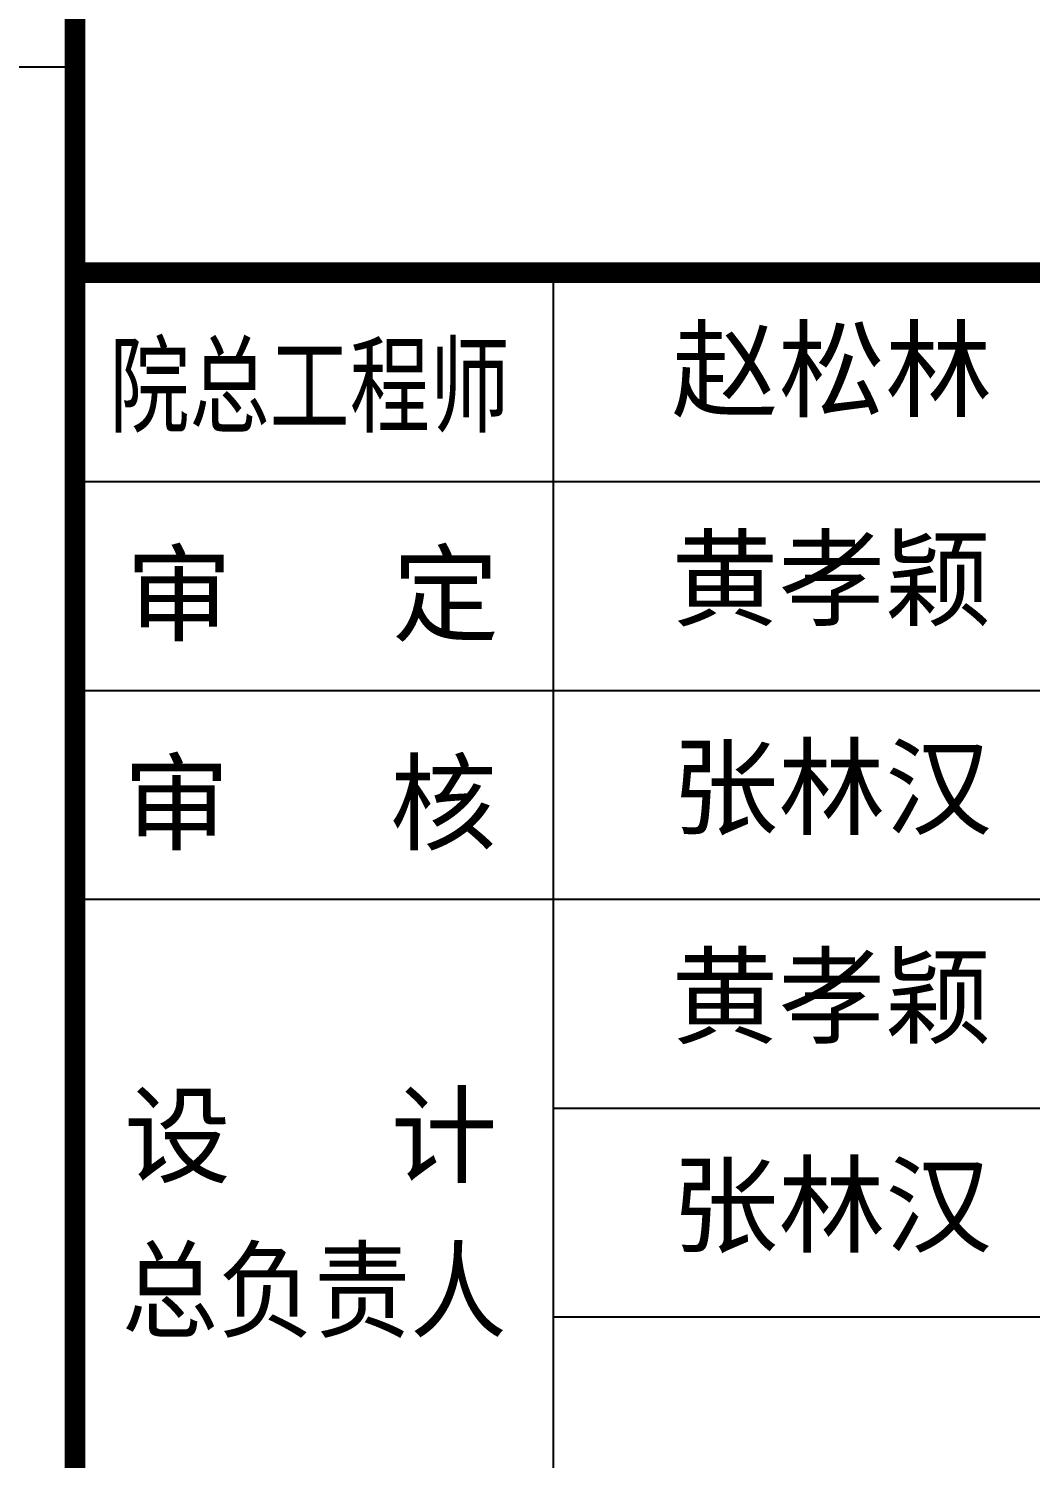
# Model space of a CAD drawing. Header units: millimetres. Extents: x 434053 to 1059003, y -2417481 to 936527.
# Drawn here: x 629011 to 632850, y -2050295 to -2044818 of the extents above; entities that cross this region are included whole.
import ezdxf
from ezdxf.enums import TextEntityAlignment as Align

# ---------------------------------------------------------------- set-up
doc = ezdxf.new("R2010")
doc.units = ezdxf.units.MM
doc.header["$LTSCALE"] = 1000
doc.header["$MEASUREMENT"] = 0
for name, color, linetype in [('TITEXT', 7, 'Continuous'), ('TITLIN', 7, 'Continuous'), ('图框层', 3, 'Continuous')]:
    doc.layers.add(name, color=color, linetype=linetype)
doc.styles.add('TITXV', font='', dxfattribs={"width": 0.8})
doc.styles.get('TITXV').set_extended_font_data('SimSun')

# ---------------------------------------------------------------- blocks, each defined once
blk = doc.blocks.new('asdgdfgsghfdjfh')
at = {"layer": '图框层', "style": 'TITXV'}
for s, p in [('赵松林', (-36, 198)), ('黄孝颖', (-36, 190)), ('张林汉', (-36, 182)), ('黄孝颖', (-36, 174)), ('张林汉', (-36, 166))]:
    blk.add_text(s, height=3, dxfattribs=at).set_placement(p, align=Align.BOTTOM_CENTER)
blk = doc.blocks.new('asdfgafg21GZ_LABEL2')
at = {"layer": 'TITLIN'}
for p, q in [((-46.679, 204.115), (-46.679, 100.493)), ((-65, 196.115), (0, 196.115)), ((-65, 188.115), (0, 188.115)), ((-65, 180.115), (0, 180.115)), ((-46.679, 172.115), (0, 172.115)), ((-46.679, 164.115), (0, 164.115))]:
    blk.add_line(p, q, dxfattribs=at)
at = {"layer": 'TITLIN', "const_width": 0.8}
for points in [[(-65, 224.115), (-65, 0)], [(-65, 204.115), (0, 204.115)]]:
    blk.add_lwpolyline(points, dxfattribs=at)
at = {"layer": 'TITEXT', "style": 'TITXV'}
for s, width, p in [('院总工程师', 0.75, (-63.677, 198.309)), ('总负责人', 0.9, (-63.199, 163.644))]:
    blk.add_text(s, height=3, dxfattribs=dict(at, width=width)).set_placement(p)
for s, p in [('审   定', (-63.056, 190.309)), ('审   核', (-63.15, 182.309)), ('设   计', (-63.116, 169.571))]:
    blk.add_text(s, height=3, dxfattribs=at).set_placement(p)
blk = doc.blocks.new('sgsh')
at = {"layer": '图框层', "rotation": 270}
for name, xscale, yscale, zscale in [('asdfgafg21GZ_LABEL2', 50.00000001002963, 50.00000001002963, 50.00000001002963), ('asdgdfgsghfdjfh', 50, 50, 50)]:
    blk.add_blockref(name, (500, -10000), dxfattribs=dict(at, xscale=xscale, yscale=yscale, zscale=zscale))

msp = doc.modelspace()

# ---------------------------------------------------------------- linework, layer by layer
msp.add_lwpolyline([(534088.8, -2044964.3), (629188.8, -2044964.3)])

# ---------------------------------------------------------------- block references
at = {"xscale": 2, "yscale": 2, "zscale": 2, "rotation": 90}
msp.add_blockref('sgsh', (615688.8, -2067164.3), dxfattribs=at)

doc.saveas('drawing.dxf')
